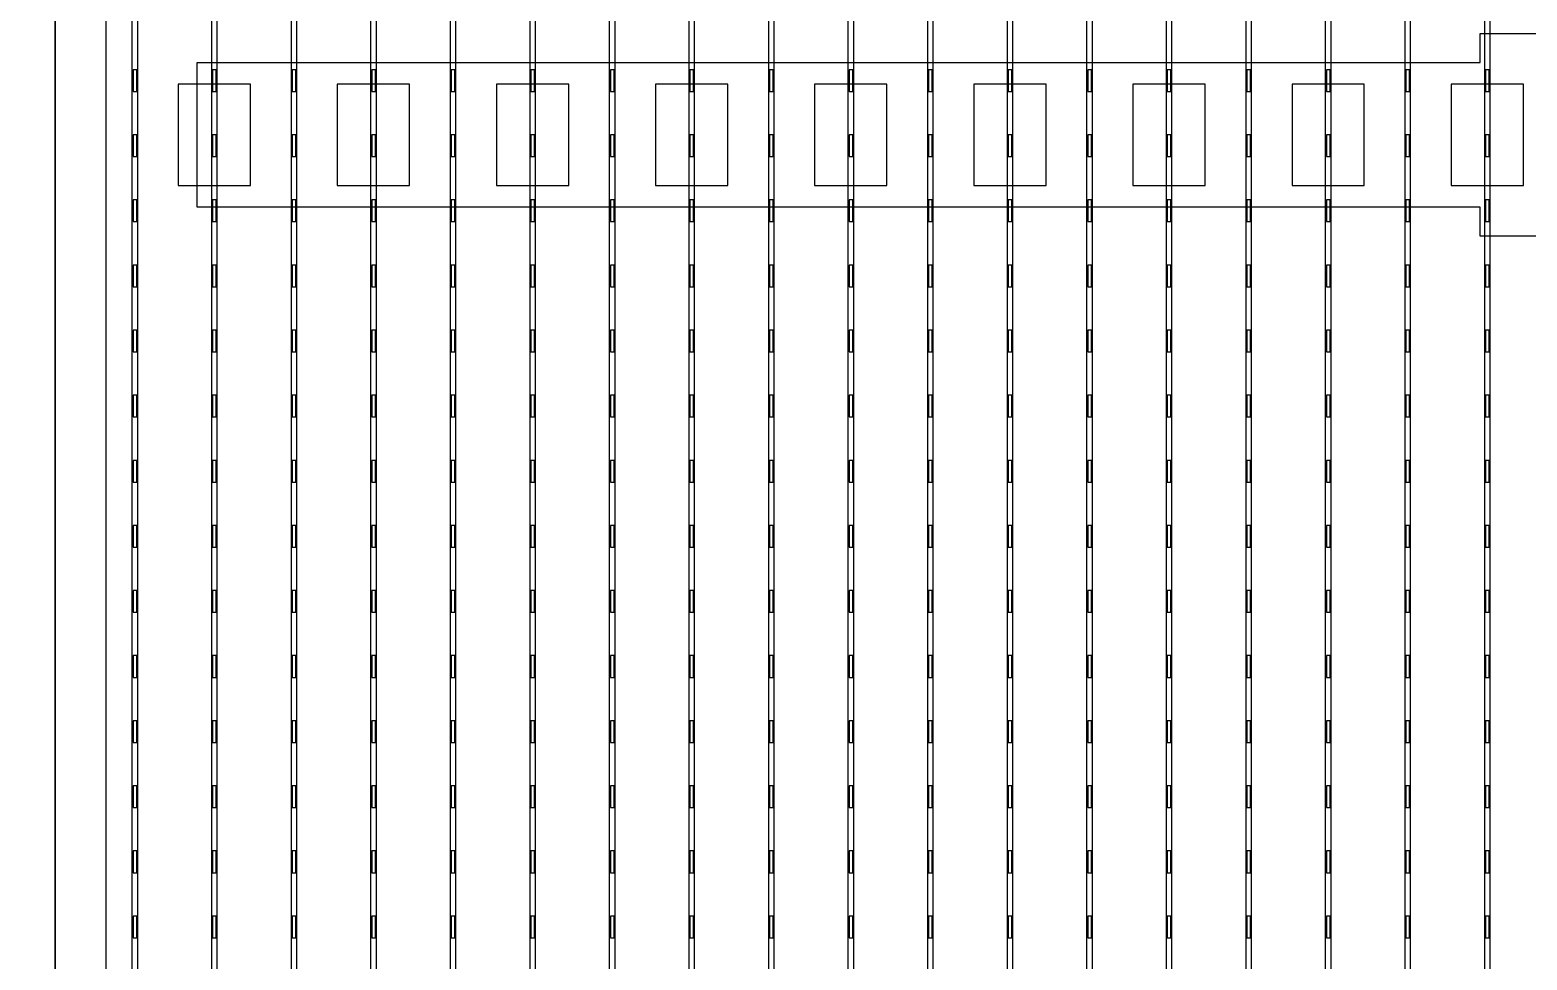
# Model space of a CAD drawing. Header units: millimetres. Extents: x -18 to 142, y -7 to 153.
# Drawn here: x 61.99 to 72.34, y 132.9 to 139.32 of the extents above; entities that cross this region are included whole.
import ezdxf

# ---------------------------------------------------------------- set-up
doc = ezdxf.new("R2010")
doc.units = ezdxf.units.MM
for name, color, linetype in [('BUSBARS', 3, 'Continuous'), ('CELLS', 5, 'Continuous'), ('CONTACT_PADS', 2, 'Continuous'), ('DICING', 4, 'Continuous'), ('FINGERS', 1, 'Continuous'), ('INSULATION', 2, 'Continuous')]:
    doc.layers.add(name, color=color, linetype=linetype)

msp = doc.modelspace()

# ---------------------------------------------------------------- linework, layer by layer
at = {"layer": 'BUSBARS'}
msp.add_lwpolyline([(82.09, 139.1), (82.09, 138.1), (73.22, 138.1), (73.22, 137.9), (72.02, 137.9), (72.02, 138.1), (63.15, 138.1), (63.15, 139.1), (72.02, 139.1), (72.02, 139.3), (73.22, 139.3), (73.22, 139.1), (82.09, 139.1)], close=True, dxfattribs=at)
at = {"layer": 'CELLS'}
for points in [[(62.17, 124.9), (62.17, 145.8), (41.27, 145.8), (41.27, 124.9), (62.17, 124.9)], [(83.07, 124.9), (83.07, 145.8), (62.17, 145.8), (62.17, 124.9), (83.07, 124.9)]]:
    msp.add_lwpolyline(points, close=True, dxfattribs=at)
at = {"layer": 'CONTACT_PADS'}
for points in [[(62.733, 138.9), (62.733, 139.05), (62.708, 139.05), (62.708, 138.9), (62.733, 138.9)], [(63.283, 138.9), (63.283, 139.05), (63.258, 139.05), (63.258, 138.9), (63.283, 138.9)], [(63.833, 138.9), (63.833, 139.05), (63.808, 139.05), (63.808, 138.9), (63.833, 138.9)], [(64.383, 138.9), (64.383, 139.05), (64.358, 139.05), (64.358, 138.9), (64.383, 138.9)], [(64.933, 138.9), (64.933, 139.05), (64.908, 139.05), (64.908, 138.9), (64.933, 138.9)], [(65.483, 138.9), (65.483, 139.05), (65.458, 139.05), (65.458, 138.9), (65.483, 138.9)], [(66.033, 138.9), (66.033, 139.05), (66.008, 139.05), (66.008, 138.9), (66.033, 138.9)], [(66.583, 138.9), (66.583, 139.05), (66.558, 139.05), (66.558, 138.9), (66.583, 138.9)], [(67.133, 138.9), (67.133, 139.05), (67.108, 139.05), (67.108, 138.9), (67.133, 138.9)], [(67.683, 138.9), (67.683, 139.05), (67.658, 139.05), (67.658, 138.9), (67.683, 138.9)], [(68.233, 138.9), (68.233, 139.05), (68.208, 139.05), (68.208, 138.9), (68.233, 138.9)], [(68.783, 138.9), (68.783, 139.05), (68.758, 139.05), (68.758, 138.9), (68.783, 138.9)], [(69.333, 138.9), (69.333, 139.05), (69.308, 139.05), (69.308, 138.9), (69.333, 138.9)], [(69.883, 138.9), (69.883, 139.05), (69.858, 139.05), (69.858, 138.9), (69.883, 138.9)], [(70.433, 138.9), (70.433, 139.05), (70.408, 139.05), (70.408, 138.9), (70.433, 138.9)], [(70.983, 138.9), (70.983, 139.05), (70.958, 139.05), (70.958, 138.9), (70.983, 138.9)], [(71.533, 138.9), (71.533, 139.05), (71.508, 139.05), (71.508, 138.9), (71.533, 138.9)], [(72.083, 138.9), (72.083, 139.05), (72.058, 139.05), (72.058, 138.9), (72.083, 138.9)], [(62.733, 138.45), (62.733, 138.6), (62.708, 138.6), (62.708, 138.45), (62.733, 138.45)], [(63.283, 138.45), (63.283, 138.6), (63.258, 138.6), (63.258, 138.45), (63.283, 138.45)], [(63.833, 138.45), (63.833, 138.6), (63.808, 138.6), (63.808, 138.45), (63.833, 138.45)], [(64.383, 138.45), (64.383, 138.6), (64.358, 138.6), (64.358, 138.45), (64.383, 138.45)], [(64.933, 138.45), (64.933, 138.6), (64.908, 138.6), (64.908, 138.45), (64.933, 138.45)], [(65.483, 138.45), (65.483, 138.6), (65.458, 138.6), (65.458, 138.45), (65.483, 138.45)], [(66.033, 138.45), (66.033, 138.6), (66.008, 138.6), (66.008, 138.45), (66.033, 138.45)], [(66.583, 138.45), (66.583, 138.6), (66.558, 138.6), (66.558, 138.45), (66.583, 138.45)], [(67.133, 138.45), (67.133, 138.6), (67.108, 138.6), (67.108, 138.45), (67.133, 138.45)], [(67.683, 138.45), (67.683, 138.6), (67.658, 138.6), (67.658, 138.45), (67.683, 138.45)], [(68.233, 138.45), (68.233, 138.6), (68.208, 138.6), (68.208, 138.45), (68.233, 138.45)], [(68.783, 138.45), (68.783, 138.6), (68.758, 138.6), (68.758, 138.45), (68.783, 138.45)], [(69.333, 138.45), (69.333, 138.6), (69.308, 138.6), (69.308, 138.45), (69.333, 138.45)], [(69.883, 138.45), (69.883, 138.6), (69.858, 138.6), (69.858, 138.45), (69.883, 138.45)], [(70.433, 138.45), (70.433, 138.6), (70.408, 138.6), (70.408, 138.45), (70.433, 138.45)], [(70.983, 138.45), (70.983, 138.6), (70.958, 138.6), (70.958, 138.45), (70.983, 138.45)], [(71.533, 138.45), (71.533, 138.6), (71.508, 138.6), (71.508, 138.45), (71.533, 138.45)], [(72.083, 138.45), (72.083, 138.6), (72.058, 138.6), (72.058, 138.45), (72.083, 138.45)], [(62.733, 138), (62.733, 138.15), (62.708, 138.15), (62.708, 138), (62.733, 138)], [(63.283, 138), (63.283, 138.15), (63.258, 138.15), (63.258, 138), (63.283, 138)], [(63.833, 138), (63.833, 138.15), (63.808, 138.15), (63.808, 138), (63.833, 138)], [(64.383, 138), (64.383, 138.15), (64.358, 138.15), (64.358, 138), (64.383, 138)], [(64.933, 138), (64.933, 138.15), (64.908, 138.15), (64.908, 138), (64.933, 138)], [(65.483, 138), (65.483, 138.15), (65.458, 138.15), (65.458, 138), (65.483, 138)], [(66.033, 138), (66.033, 138.15), (66.008, 138.15), (66.008, 138), (66.033, 138)], [(66.583, 138), (66.583, 138.15), (66.558, 138.15), (66.558, 138), (66.583, 138)], [(67.133, 138), (67.133, 138.15), (67.108, 138.15), (67.108, 138), (67.133, 138)], [(67.683, 138), (67.683, 138.15), (67.658, 138.15), (67.658, 138), (67.683, 138)], [(68.233, 138), (68.233, 138.15), (68.208, 138.15), (68.208, 138), (68.233, 138)], [(68.783, 138), (68.783, 138.15), (68.758, 138.15), (68.758, 138), (68.783, 138)], [(69.333, 138), (69.333, 138.15), (69.308, 138.15), (69.308, 138), (69.333, 138)], [(69.883, 138), (69.883, 138.15), (69.858, 138.15), (69.858, 138), (69.883, 138)], [(70.433, 138), (70.433, 138.15), (70.408, 138.15), (70.408, 138), (70.433, 138)], [(70.983, 138), (70.983, 138.15), (70.958, 138.15), (70.958, 138), (70.983, 138)], [(71.533, 138), (71.533, 138.15), (71.508, 138.15), (71.508, 138), (71.533, 138)], [(72.083, 138), (72.083, 138.15), (72.058, 138.15), (72.058, 138), (72.083, 138)], [(62.733, 137.55), (62.733, 137.7), (62.708, 137.7), (62.708, 137.55), (62.733, 137.55)], [(63.283, 137.55), (63.283, 137.7), (63.258, 137.7), (63.258, 137.55), (63.283, 137.55)], [(63.833, 137.55), (63.833, 137.7), (63.808, 137.7), (63.808, 137.55), (63.833, 137.55)], [(64.383, 137.55), (64.383, 137.7), (64.358, 137.7), (64.358, 137.55), (64.383, 137.55)], [(64.933, 137.55), (64.933, 137.7), (64.908, 137.7), (64.908, 137.55), (64.933, 137.55)], [(65.483, 137.55), (65.483, 137.7), (65.458, 137.7), (65.458, 137.55), (65.483, 137.55)], [(66.033, 137.55), (66.033, 137.7), (66.008, 137.7), (66.008, 137.55), (66.033, 137.55)], [(66.583, 137.55), (66.583, 137.7), (66.558, 137.7), (66.558, 137.55), (66.583, 137.55)], [(67.133, 137.55), (67.133, 137.7), (67.108, 137.7), (67.108, 137.55), (67.133, 137.55)], [(67.683, 137.55), (67.683, 137.7), (67.658, 137.7), (67.658, 137.55), (67.683, 137.55)], [(68.233, 137.55), (68.233, 137.7), (68.208, 137.7), (68.208, 137.55), (68.233, 137.55)], [(68.783, 137.55), (68.783, 137.7), (68.758, 137.7), (68.758, 137.55), (68.783, 137.55)], [(69.333, 137.55), (69.333, 137.7), (69.308, 137.7), (69.308, 137.55), (69.333, 137.55)], [(69.883, 137.55), (69.883, 137.7), (69.858, 137.7), (69.858, 137.55), (69.883, 137.55)], [(70.433, 137.55), (70.433, 137.7), (70.408, 137.7), (70.408, 137.55), (70.433, 137.55)], [(70.983, 137.55), (70.983, 137.7), (70.958, 137.7), (70.958, 137.55), (70.983, 137.55)], [(71.533, 137.55), (71.533, 137.7), (71.508, 137.7), (71.508, 137.55), (71.533, 137.55)], [(72.083, 137.55), (72.083, 137.7), (72.058, 137.7), (72.058, 137.55), (72.083, 137.55)], [(62.733, 137.1), (62.733, 137.25), (62.708, 137.25), (62.708, 137.1), (62.733, 137.1)], [(63.283, 137.1), (63.283, 137.25), (63.258, 137.25), (63.258, 137.1), (63.283, 137.1)], [(63.833, 137.1), (63.833, 137.25), (63.808, 137.25), (63.808, 137.1), (63.833, 137.1)], [(64.383, 137.1), (64.383, 137.25), (64.358, 137.25), (64.358, 137.1), (64.383, 137.1)], [(64.933, 137.1), (64.933, 137.25), (64.908, 137.25), (64.908, 137.1), (64.933, 137.1)], [(65.483, 137.1), (65.483, 137.25), (65.458, 137.25), (65.458, 137.1), (65.483, 137.1)], [(66.033, 137.1), (66.033, 137.25), (66.008, 137.25), (66.008, 137.1), (66.033, 137.1)], [(66.583, 137.1), (66.583, 137.25), (66.558, 137.25), (66.558, 137.1), (66.583, 137.1)], [(67.133, 137.1), (67.133, 137.25), (67.108, 137.25), (67.108, 137.1), (67.133, 137.1)], [(67.683, 137.1), (67.683, 137.25), (67.658, 137.25), (67.658, 137.1), (67.683, 137.1)], [(68.233, 137.1), (68.233, 137.25), (68.208, 137.25), (68.208, 137.1), (68.233, 137.1)], [(68.783, 137.1), (68.783, 137.25), (68.758, 137.25), (68.758, 137.1), (68.783, 137.1)], [(69.333, 137.1), (69.333, 137.25), (69.308, 137.25), (69.308, 137.1), (69.333, 137.1)], [(69.883, 137.1), (69.883, 137.25), (69.858, 137.25), (69.858, 137.1), (69.883, 137.1)], [(70.433, 137.1), (70.433, 137.25), (70.408, 137.25), (70.408, 137.1), (70.433, 137.1)], [(70.983, 137.1), (70.983, 137.25), (70.958, 137.25), (70.958, 137.1), (70.983, 137.1)], [(71.533, 137.1), (71.533, 137.25), (71.508, 137.25), (71.508, 137.1), (71.533, 137.1)], [(72.083, 137.1), (72.083, 137.25), (72.058, 137.25), (72.058, 137.1), (72.083, 137.1)], [(62.733, 136.65), (62.733, 136.8), (62.708, 136.8), (62.708, 136.65), (62.733, 136.65)], [(63.283, 136.65), (63.283, 136.8), (63.258, 136.8), (63.258, 136.65), (63.283, 136.65)], [(63.833, 136.65), (63.833, 136.8), (63.808, 136.8), (63.808, 136.65), (63.833, 136.65)], [(64.383, 136.65), (64.383, 136.8), (64.358, 136.8), (64.358, 136.65), (64.383, 136.65)], [(64.933, 136.65), (64.933, 136.8), (64.908, 136.8), (64.908, 136.65), (64.933, 136.65)], [(65.483, 136.65), (65.483, 136.8), (65.458, 136.8), (65.458, 136.65), (65.483, 136.65)], [(66.033, 136.65), (66.033, 136.8), (66.008, 136.8), (66.008, 136.65), (66.033, 136.65)], [(66.583, 136.65), (66.583, 136.8), (66.558, 136.8), (66.558, 136.65), (66.583, 136.65)], [(67.133, 136.65), (67.133, 136.8), (67.108, 136.8), (67.108, 136.65), (67.133, 136.65)], [(67.683, 136.65), (67.683, 136.8), (67.658, 136.8), (67.658, 136.65), (67.683, 136.65)], [(68.233, 136.65), (68.233, 136.8), (68.208, 136.8), (68.208, 136.65), (68.233, 136.65)], [(68.783, 136.65), (68.783, 136.8), (68.758, 136.8), (68.758, 136.65), (68.783, 136.65)], [(69.333, 136.65), (69.333, 136.8), (69.308, 136.8), (69.308, 136.65), (69.333, 136.65)], [(69.883, 136.65), (69.883, 136.8), (69.858, 136.8), (69.858, 136.65), (69.883, 136.65)], [(70.433, 136.65), (70.433, 136.8), (70.408, 136.8), (70.408, 136.65), (70.433, 136.65)], [(70.983, 136.65), (70.983, 136.8), (70.958, 136.8), (70.958, 136.65), (70.983, 136.65)], [(71.533, 136.65), (71.533, 136.8), (71.508, 136.8), (71.508, 136.65), (71.533, 136.65)], [(72.083, 136.65), (72.083, 136.8), (72.058, 136.8), (72.058, 136.65), (72.083, 136.65)], [(62.733, 136.2), (62.733, 136.35), (62.708, 136.35), (62.708, 136.2), (62.733, 136.2)], [(63.283, 136.2), (63.283, 136.35), (63.258, 136.35), (63.258, 136.2), (63.283, 136.2)], [(63.833, 136.2), (63.833, 136.35), (63.808, 136.35), (63.808, 136.2), (63.833, 136.2)], [(64.383, 136.2), (64.383, 136.35), (64.358, 136.35), (64.358, 136.2), (64.383, 136.2)], [(64.933, 136.2), (64.933, 136.35), (64.908, 136.35), (64.908, 136.2), (64.933, 136.2)], [(65.483, 136.2), (65.483, 136.35), (65.458, 136.35), (65.458, 136.2), (65.483, 136.2)], [(66.033, 136.2), (66.033, 136.35), (66.008, 136.35), (66.008, 136.2), (66.033, 136.2)], [(66.583, 136.2), (66.583, 136.35), (66.558, 136.35), (66.558, 136.2), (66.583, 136.2)], [(67.133, 136.2), (67.133, 136.35), (67.108, 136.35), (67.108, 136.2), (67.133, 136.2)], [(67.683, 136.2), (67.683, 136.35), (67.658, 136.35), (67.658, 136.2), (67.683, 136.2)], [(68.233, 136.2), (68.233, 136.35), (68.208, 136.35), (68.208, 136.2), (68.233, 136.2)], [(68.783, 136.2), (68.783, 136.35), (68.758, 136.35), (68.758, 136.2), (68.783, 136.2)], [(69.333, 136.2), (69.333, 136.35), (69.308, 136.35), (69.308, 136.2), (69.333, 136.2)], [(69.883, 136.2), (69.883, 136.35), (69.858, 136.35), (69.858, 136.2), (69.883, 136.2)], [(70.433, 136.2), (70.433, 136.35), (70.408, 136.35), (70.408, 136.2), (70.433, 136.2)], [(70.983, 136.2), (70.983, 136.35), (70.958, 136.35), (70.958, 136.2), (70.983, 136.2)], [(71.533, 136.2), (71.533, 136.35), (71.508, 136.35), (71.508, 136.2), (71.533, 136.2)], [(72.083, 136.2), (72.083, 136.35), (72.058, 136.35), (72.058, 136.2), (72.083, 136.2)], [(62.733, 135.75), (62.733, 135.9), (62.708, 135.9), (62.708, 135.75), (62.733, 135.75)], [(63.283, 135.75), (63.283, 135.9), (63.258, 135.9), (63.258, 135.75), (63.283, 135.75)], [(63.833, 135.75), (63.833, 135.9), (63.808, 135.9), (63.808, 135.75), (63.833, 135.75)], [(64.383, 135.75), (64.383, 135.9), (64.358, 135.9), (64.358, 135.75), (64.383, 135.75)], [(64.933, 135.75), (64.933, 135.9), (64.908, 135.9), (64.908, 135.75), (64.933, 135.75)], [(65.483, 135.75), (65.483, 135.9), (65.458, 135.9), (65.458, 135.75), (65.483, 135.75)], [(66.033, 135.75), (66.033, 135.9), (66.008, 135.9), (66.008, 135.75), (66.033, 135.75)], [(66.583, 135.75), (66.583, 135.9), (66.558, 135.9), (66.558, 135.75), (66.583, 135.75)], [(67.133, 135.75), (67.133, 135.9), (67.108, 135.9), (67.108, 135.75), (67.133, 135.75)], [(67.683, 135.75), (67.683, 135.9), (67.658, 135.9), (67.658, 135.75), (67.683, 135.75)], [(68.233, 135.75), (68.233, 135.9), (68.208, 135.9), (68.208, 135.75), (68.233, 135.75)], [(68.783, 135.75), (68.783, 135.9), (68.758, 135.9), (68.758, 135.75), (68.783, 135.75)], [(69.333, 135.75), (69.333, 135.9), (69.308, 135.9), (69.308, 135.75), (69.333, 135.75)], [(69.883, 135.75), (69.883, 135.9), (69.858, 135.9), (69.858, 135.75), (69.883, 135.75)], [(70.433, 135.75), (70.433, 135.9), (70.408, 135.9), (70.408, 135.75), (70.433, 135.75)], [(70.983, 135.75), (70.983, 135.9), (70.958, 135.9), (70.958, 135.75), (70.983, 135.75)], [(71.533, 135.75), (71.533, 135.9), (71.508, 135.9), (71.508, 135.75), (71.533, 135.75)], [(72.083, 135.75), (72.083, 135.9), (72.058, 135.9), (72.058, 135.75), (72.083, 135.75)], [(62.733, 135.3), (62.733, 135.45), (62.708, 135.45), (62.708, 135.3), (62.733, 135.3)], [(63.283, 135.3), (63.283, 135.45), (63.258, 135.45), (63.258, 135.3), (63.283, 135.3)], [(63.833, 135.3), (63.833, 135.45), (63.808, 135.45), (63.808, 135.3), (63.833, 135.3)], [(64.383, 135.3), (64.383, 135.45), (64.358, 135.45), (64.358, 135.3), (64.383, 135.3)], [(64.933, 135.3), (64.933, 135.45), (64.908, 135.45), (64.908, 135.3), (64.933, 135.3)], [(65.483, 135.3), (65.483, 135.45), (65.458, 135.45), (65.458, 135.3), (65.483, 135.3)], [(66.033, 135.3), (66.033, 135.45), (66.008, 135.45), (66.008, 135.3), (66.033, 135.3)], [(66.583, 135.3), (66.583, 135.45), (66.558, 135.45), (66.558, 135.3), (66.583, 135.3)], [(67.133, 135.3), (67.133, 135.45), (67.108, 135.45), (67.108, 135.3), (67.133, 135.3)], [(67.683, 135.3), (67.683, 135.45), (67.658, 135.45), (67.658, 135.3), (67.683, 135.3)], [(68.233, 135.3), (68.233, 135.45), (68.208, 135.45), (68.208, 135.3), (68.233, 135.3)], [(68.783, 135.3), (68.783, 135.45), (68.758, 135.45), (68.758, 135.3), (68.783, 135.3)], [(69.333, 135.3), (69.333, 135.45), (69.308, 135.45), (69.308, 135.3), (69.333, 135.3)], [(69.883, 135.3), (69.883, 135.45), (69.858, 135.45), (69.858, 135.3), (69.883, 135.3)], [(70.433, 135.3), (70.433, 135.45), (70.408, 135.45), (70.408, 135.3), (70.433, 135.3)], [(70.983, 135.3), (70.983, 135.45), (70.958, 135.45), (70.958, 135.3), (70.983, 135.3)], [(71.533, 135.3), (71.533, 135.45), (71.508, 135.45), (71.508, 135.3), (71.533, 135.3)], [(72.083, 135.3), (72.083, 135.45), (72.058, 135.45), (72.058, 135.3), (72.083, 135.3)], [(62.733, 134.85), (62.733, 135), (62.708, 135), (62.708, 134.85), (62.733, 134.85)], [(63.283, 134.85), (63.283, 135), (63.258, 135), (63.258, 134.85), (63.283, 134.85)], [(63.833, 134.85), (63.833, 135), (63.808, 135), (63.808, 134.85), (63.833, 134.85)], [(64.383, 134.85), (64.383, 135), (64.358, 135), (64.358, 134.85), (64.383, 134.85)], [(64.933, 134.85), (64.933, 135), (64.908, 135), (64.908, 134.85), (64.933, 134.85)], [(65.483, 134.85), (65.483, 135), (65.458, 135), (65.458, 134.85), (65.483, 134.85)], [(66.033, 134.85), (66.033, 135), (66.008, 135), (66.008, 134.85), (66.033, 134.85)], [(66.583, 134.85), (66.583, 135), (66.558, 135), (66.558, 134.85), (66.583, 134.85)], [(67.133, 134.85), (67.133, 135), (67.108, 135), (67.108, 134.85), (67.133, 134.85)], [(67.683, 134.85), (67.683, 135), (67.658, 135), (67.658, 134.85), (67.683, 134.85)], [(68.233, 134.85), (68.233, 135), (68.208, 135), (68.208, 134.85), (68.233, 134.85)], [(68.783, 134.85), (68.783, 135), (68.758, 135), (68.758, 134.85), (68.783, 134.85)], [(69.333, 134.85), (69.333, 135), (69.308, 135), (69.308, 134.85), (69.333, 134.85)], [(69.883, 134.85), (69.883, 135), (69.858, 135), (69.858, 134.85), (69.883, 134.85)], [(70.433, 134.85), (70.433, 135), (70.408, 135), (70.408, 134.85), (70.433, 134.85)], [(70.983, 134.85), (70.983, 135), (70.958, 135), (70.958, 134.85), (70.983, 134.85)], [(71.533, 134.85), (71.533, 135), (71.508, 135), (71.508, 134.85), (71.533, 134.85)], [(72.083, 134.85), (72.083, 135), (72.058, 135), (72.058, 134.85), (72.083, 134.85)], [(62.733, 134.4), (62.733, 134.55), (62.708, 134.55), (62.708, 134.4), (62.733, 134.4)], [(63.283, 134.4), (63.283, 134.55), (63.258, 134.55), (63.258, 134.4), (63.283, 134.4)], [(63.833, 134.4), (63.833, 134.55), (63.808, 134.55), (63.808, 134.4), (63.833, 134.4)], [(64.383, 134.4), (64.383, 134.55), (64.358, 134.55), (64.358, 134.4), (64.383, 134.4)], [(64.933, 134.4), (64.933, 134.55), (64.908, 134.55), (64.908, 134.4), (64.933, 134.4)], [(65.483, 134.4), (65.483, 134.55), (65.458, 134.55), (65.458, 134.4), (65.483, 134.4)], [(66.033, 134.4), (66.033, 134.55), (66.008, 134.55), (66.008, 134.4), (66.033, 134.4)], [(66.583, 134.4), (66.583, 134.55), (66.558, 134.55), (66.558, 134.4), (66.583, 134.4)], [(67.133, 134.4), (67.133, 134.55), (67.108, 134.55), (67.108, 134.4), (67.133, 134.4)], [(67.683, 134.4), (67.683, 134.55), (67.658, 134.55), (67.658, 134.4), (67.683, 134.4)], [(68.233, 134.4), (68.233, 134.55), (68.208, 134.55), (68.208, 134.4), (68.233, 134.4)], [(68.783, 134.4), (68.783, 134.55), (68.758, 134.55), (68.758, 134.4), (68.783, 134.4)], [(69.333, 134.4), (69.333, 134.55), (69.308, 134.55), (69.308, 134.4), (69.333, 134.4)], [(69.883, 134.4), (69.883, 134.55), (69.858, 134.55), (69.858, 134.4), (69.883, 134.4)], [(70.433, 134.4), (70.433, 134.55), (70.408, 134.55), (70.408, 134.4), (70.433, 134.4)], [(70.983, 134.4), (70.983, 134.55), (70.958, 134.55), (70.958, 134.4), (70.983, 134.4)], [(71.533, 134.4), (71.533, 134.55), (71.508, 134.55), (71.508, 134.4), (71.533, 134.4)], [(72.083, 134.4), (72.083, 134.55), (72.058, 134.55), (72.058, 134.4), (72.083, 134.4)], [(62.733, 133.95), (62.733, 134.1), (62.708, 134.1), (62.708, 133.95), (62.733, 133.95)], [(63.283, 133.95), (63.283, 134.1), (63.258, 134.1), (63.258, 133.95), (63.283, 133.95)], [(63.833, 133.95), (63.833, 134.1), (63.808, 134.1), (63.808, 133.95), (63.833, 133.95)], [(64.383, 133.95), (64.383, 134.1), (64.358, 134.1), (64.358, 133.95), (64.383, 133.95)], [(64.933, 133.95), (64.933, 134.1), (64.908, 134.1), (64.908, 133.95), (64.933, 133.95)], [(65.483, 133.95), (65.483, 134.1), (65.458, 134.1), (65.458, 133.95), (65.483, 133.95)], [(66.033, 133.95), (66.033, 134.1), (66.008, 134.1), (66.008, 133.95), (66.033, 133.95)], [(66.583, 133.95), (66.583, 134.1), (66.558, 134.1), (66.558, 133.95), (66.583, 133.95)], [(67.133, 133.95), (67.133, 134.1), (67.108, 134.1), (67.108, 133.95), (67.133, 133.95)], [(67.683, 133.95), (67.683, 134.1), (67.658, 134.1), (67.658, 133.95), (67.683, 133.95)], [(68.233, 133.95), (68.233, 134.1), (68.208, 134.1), (68.208, 133.95), (68.233, 133.95)], [(68.783, 133.95), (68.783, 134.1), (68.758, 134.1), (68.758, 133.95), (68.783, 133.95)], [(69.333, 133.95), (69.333, 134.1), (69.308, 134.1), (69.308, 133.95), (69.333, 133.95)], [(69.883, 133.95), (69.883, 134.1), (69.858, 134.1), (69.858, 133.95), (69.883, 133.95)], [(70.433, 133.95), (70.433, 134.1), (70.408, 134.1), (70.408, 133.95), (70.433, 133.95)], [(70.983, 133.95), (70.983, 134.1), (70.958, 134.1), (70.958, 133.95), (70.983, 133.95)], [(71.533, 133.95), (71.533, 134.1), (71.508, 134.1), (71.508, 133.95), (71.533, 133.95)], [(72.083, 133.95), (72.083, 134.1), (72.058, 134.1), (72.058, 133.95), (72.083, 133.95)], [(62.733, 133.5), (62.733, 133.65), (62.708, 133.65), (62.708, 133.5), (62.733, 133.5)], [(63.283, 133.5), (63.283, 133.65), (63.258, 133.65), (63.258, 133.5), (63.283, 133.5)], [(63.833, 133.5), (63.833, 133.65), (63.808, 133.65), (63.808, 133.5), (63.833, 133.5)], [(64.383, 133.5), (64.383, 133.65), (64.358, 133.65), (64.358, 133.5), (64.383, 133.5)], [(64.933, 133.5), (64.933, 133.65), (64.908, 133.65), (64.908, 133.5), (64.933, 133.5)], [(65.483, 133.5), (65.483, 133.65), (65.458, 133.65), (65.458, 133.5), (65.483, 133.5)], [(66.033, 133.5), (66.033, 133.65), (66.008, 133.65), (66.008, 133.5), (66.033, 133.5)], [(66.583, 133.5), (66.583, 133.65), (66.558, 133.65), (66.558, 133.5), (66.583, 133.5)], [(67.133, 133.5), (67.133, 133.65), (67.108, 133.65), (67.108, 133.5), (67.133, 133.5)], [(67.683, 133.5), (67.683, 133.65), (67.658, 133.65), (67.658, 133.5), (67.683, 133.5)], [(68.233, 133.5), (68.233, 133.65), (68.208, 133.65), (68.208, 133.5), (68.233, 133.5)], [(68.783, 133.5), (68.783, 133.65), (68.758, 133.65), (68.758, 133.5), (68.783, 133.5)], [(69.333, 133.5), (69.333, 133.65), (69.308, 133.65), (69.308, 133.5), (69.333, 133.5)], [(69.883, 133.5), (69.883, 133.65), (69.858, 133.65), (69.858, 133.5), (69.883, 133.5)], [(70.433, 133.5), (70.433, 133.65), (70.408, 133.65), (70.408, 133.5), (70.433, 133.5)], [(70.983, 133.5), (70.983, 133.65), (70.958, 133.65), (70.958, 133.5), (70.983, 133.5)], [(71.533, 133.5), (71.533, 133.65), (71.508, 133.65), (71.508, 133.5), (71.533, 133.5)], [(72.083, 133.5), (72.083, 133.65), (72.058, 133.65), (72.058, 133.5), (72.083, 133.5)], [(62.733, 133.05), (62.733, 133.2), (62.708, 133.2), (62.708, 133.05), (62.733, 133.05)], [(63.283, 133.05), (63.283, 133.2), (63.258, 133.2), (63.258, 133.05), (63.283, 133.05)], [(63.833, 133.05), (63.833, 133.2), (63.808, 133.2), (63.808, 133.05), (63.833, 133.05)], [(64.383, 133.05), (64.383, 133.2), (64.358, 133.2), (64.358, 133.05), (64.383, 133.05)], [(64.933, 133.05), (64.933, 133.2), (64.908, 133.2), (64.908, 133.05), (64.933, 133.05)], [(65.483, 133.05), (65.483, 133.2), (65.458, 133.2), (65.458, 133.05), (65.483, 133.05)], [(66.033, 133.05), (66.033, 133.2), (66.008, 133.2), (66.008, 133.05), (66.033, 133.05)], [(66.583, 133.05), (66.583, 133.2), (66.558, 133.2), (66.558, 133.05), (66.583, 133.05)], [(67.133, 133.05), (67.133, 133.2), (67.108, 133.2), (67.108, 133.05), (67.133, 133.05)], [(67.683, 133.05), (67.683, 133.2), (67.658, 133.2), (67.658, 133.05), (67.683, 133.05)], [(68.233, 133.05), (68.233, 133.2), (68.208, 133.2), (68.208, 133.05), (68.233, 133.05)], [(68.783, 133.05), (68.783, 133.2), (68.758, 133.2), (68.758, 133.05), (68.783, 133.05)], [(69.333, 133.05), (69.333, 133.2), (69.308, 133.2), (69.308, 133.05), (69.333, 133.05)], [(69.883, 133.05), (69.883, 133.2), (69.858, 133.2), (69.858, 133.05), (69.883, 133.05)], [(70.433, 133.05), (70.433, 133.2), (70.408, 133.2), (70.408, 133.05), (70.433, 133.05)], [(70.983, 133.05), (70.983, 133.2), (70.958, 133.2), (70.958, 133.05), (70.983, 133.05)], [(71.533, 133.05), (71.533, 133.2), (71.508, 133.2), (71.508, 133.05), (71.533, 133.05)], [(72.083, 133.05), (72.083, 133.2), (72.058, 133.2), (72.058, 133.05), (72.083, 133.05)]]:
    msp.add_lwpolyline(points, close=True, dxfattribs=at)
at = {"layer": 'DICING'}
msp.add_line((62.17, -7.35), (62.17, 152.65), dxfattribs=at)
msp.add_line((62.17, -7.35), (62.17, 152.65), dxfattribs=at)
msp.add_line((62.17, -7.35), (62.17, 152.65), dxfattribs=at)
msp.add_line((62.17, -7.35), (62.17, 152.65), dxfattribs=at)
msp.add_line((62.17, -7.35), (62.17, 152.65), dxfattribs=at)
msp.add_line((62.17, -7.35), (62.17, 152.65), dxfattribs=at)
msp.add_line((62.17, -7.35), (62.17, 152.65), dxfattribs=at)
msp.add_line((62.17, -7.35), (62.17, 152.65), dxfattribs=at)
msp.add_line((62.17, -7.35), (62.17, 152.65), dxfattribs=at)
msp.add_line((62.17, -7.35), (62.17, 152.65), dxfattribs=at)
msp.add_line((62.17, -7.35), (62.17, 152.65), dxfattribs=at)
msp.add_line((62.17, -7.35), (62.17, 152.65), dxfattribs=at)
at = {"layer": 'FINGERS'}
for points in [[(62.74, 125.4), (62.74, 145.3), (62.7, 145.3), (62.7, 125.4), (62.74, 125.4)], [(63.29, 125.4), (63.29, 145.3), (63.25, 145.3), (63.25, 125.4), (63.29, 125.4)], [(63.84, 125.4), (63.84, 145.3), (63.8, 145.3), (63.8, 125.4), (63.84, 125.4)], [(64.39, 125.4), (64.39, 145.3), (64.35, 145.3), (64.35, 125.4), (64.39, 125.4)], [(64.94, 125.4), (64.94, 145.3), (64.9, 145.3), (64.9, 125.4), (64.94, 125.4)], [(65.49, 125.4), (65.49, 145.3), (65.45, 145.3), (65.45, 125.4), (65.49, 125.4)], [(66.04, 125.4), (66.04, 145.3), (66, 145.3), (66, 125.4), (66.04, 125.4)], [(66.59, 125.4), (66.59, 145.3), (66.55, 145.3), (66.55, 125.4), (66.59, 125.4)], [(67.14, 125.4), (67.14, 145.3), (67.1, 145.3), (67.1, 125.4), (67.14, 125.4)], [(67.69, 125.4), (67.69, 145.3), (67.65, 145.3), (67.65, 125.4), (67.69, 125.4)], [(68.24, 125.4), (68.24, 145.3), (68.2, 145.3), (68.2, 125.4), (68.24, 125.4)], [(68.79, 125.4), (68.79, 145.3), (68.75, 145.3), (68.75, 125.4), (68.79, 125.4)], [(69.34, 125.4), (69.34, 145.3), (69.3, 145.3), (69.3, 125.4), (69.34, 125.4)], [(69.89, 125.4), (69.89, 145.3), (69.85, 145.3), (69.85, 125.4), (69.89, 125.4)], [(70.44, 125.4), (70.44, 145.3), (70.4, 145.3), (70.4, 125.4), (70.44, 125.4)], [(70.99, 125.4), (70.99, 145.3), (70.95, 145.3), (70.95, 125.4), (70.99, 125.4)], [(71.54, 125.4), (71.54, 145.3), (71.5, 145.3), (71.5, 125.4), (71.54, 125.4)], [(72.09, 125.4), (72.09, 145.3), (72.05, 145.3), (72.05, 125.4), (72.09, 125.4)]]:
    msp.add_lwpolyline(points, close=True, dxfattribs=at)
at = {"layer": 'INSULATION'}
for points in [[(82.72, 125.25), (82.72, 145.45), (62.52, 145.45), (62.52, 125.25), (82.72, 125.25)], [(63.52, 138.25), (63.52, 138.95), (63.02, 138.95), (63.02, 138.25), (63.52, 138.25)], [(64.62, 138.25), (64.62, 138.95), (64.12, 138.95), (64.12, 138.25), (64.62, 138.25)], [(65.72, 138.25), (65.72, 138.95), (65.22, 138.95), (65.22, 138.25), (65.72, 138.25)], [(66.82, 138.25), (66.82, 138.95), (66.32, 138.95), (66.32, 138.25), (66.82, 138.25)], [(67.92, 138.25), (67.92, 138.95), (67.42, 138.95), (67.42, 138.25), (67.92, 138.25)], [(69.02, 138.25), (69.02, 138.95), (68.52, 138.95), (68.52, 138.25), (69.02, 138.25)], [(70.12, 138.25), (70.12, 138.95), (69.62, 138.95), (69.62, 138.25), (70.12, 138.25)], [(71.22, 138.25), (71.22, 138.95), (70.72, 138.95), (70.72, 138.25), (71.22, 138.25)], [(72.32, 138.25), (72.32, 138.95), (71.82, 138.95), (71.82, 138.25), (72.32, 138.25)]]:
    msp.add_lwpolyline(points, close=True, dxfattribs=at)

doc.saveas('drawing.dxf')
